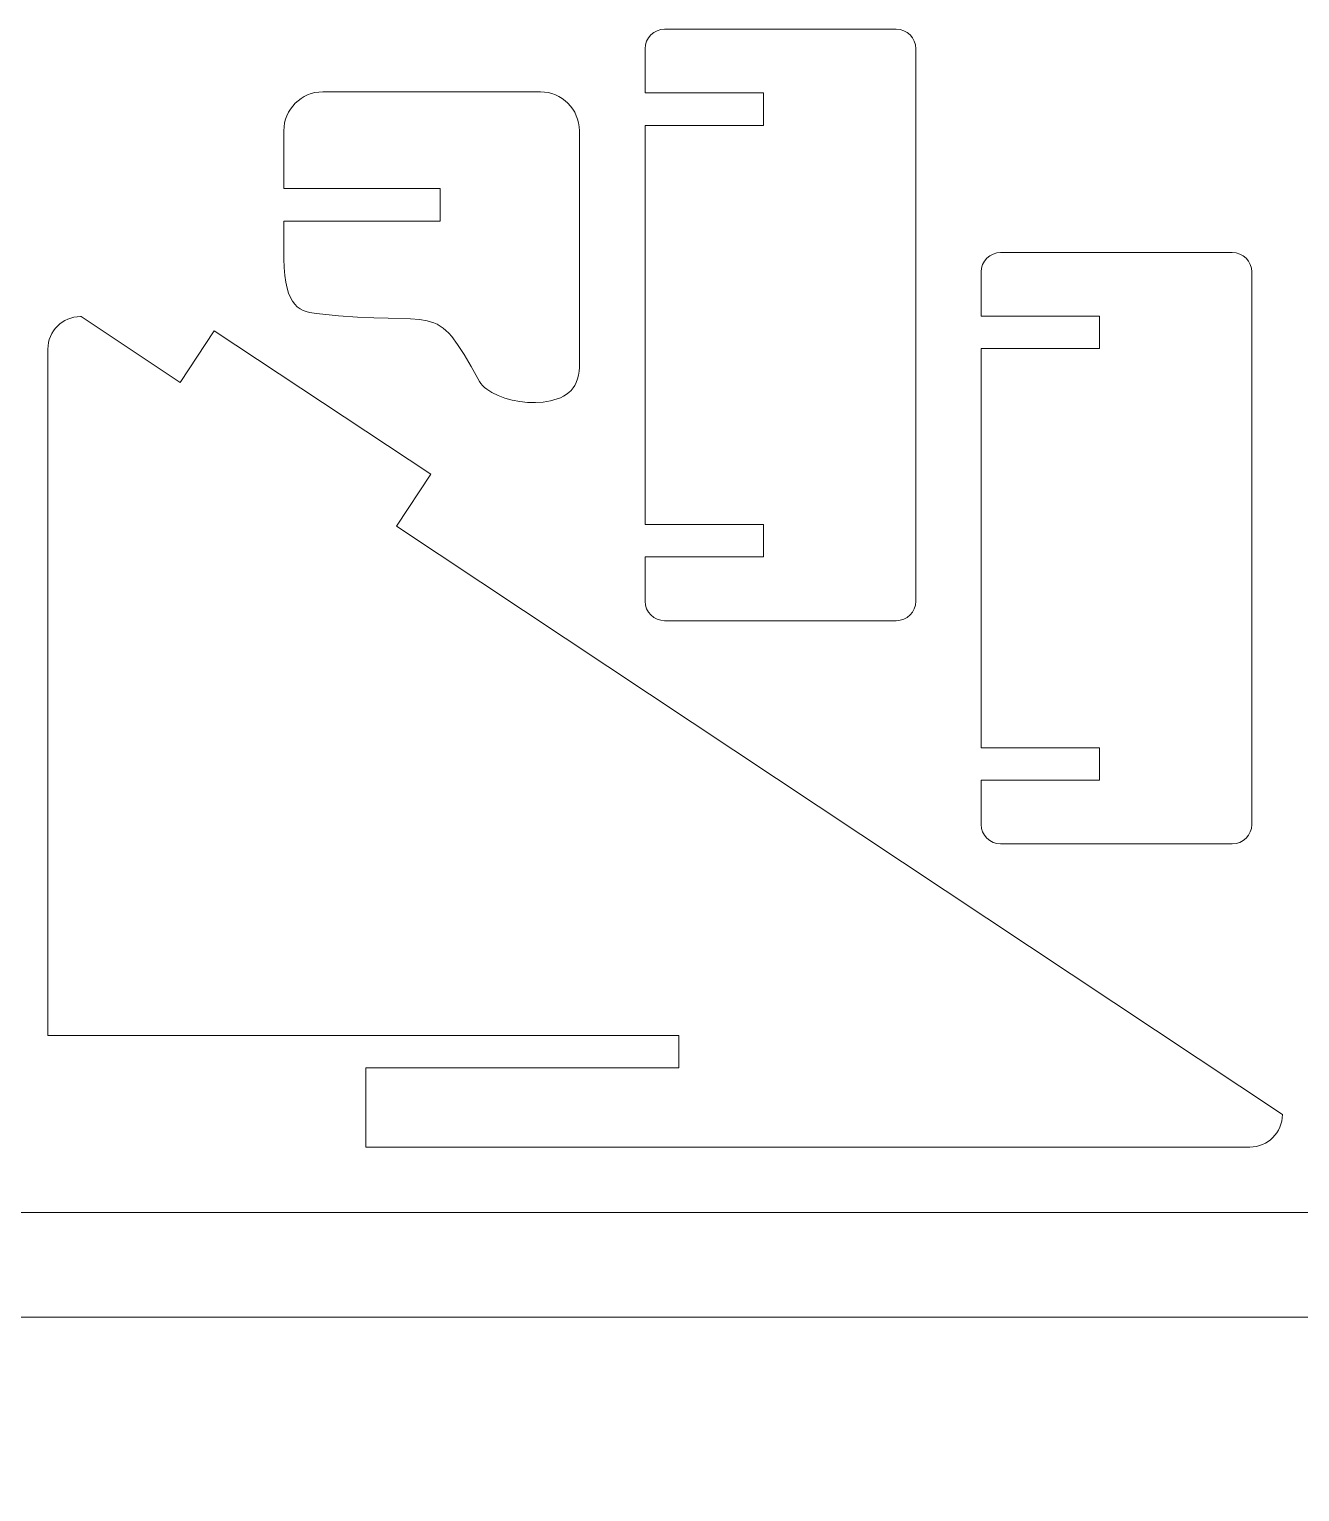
# Model space of a CAD drawing. Header units: millimetres. Extents: x -580 to 580, y -723 to 723.
# Drawn here: x 197.7 to 305.9, y 598.9 to 723.4 of the extents above; entities that cross this region are included whole.
import ezdxf

# ---------------------------------------------------------------- set-up
doc = ezdxf.new("R2010")
doc.units = ezdxf.units.MM
doc.header["$MEASUREMENT"] = 0
doc.layers.add('Camada 1', color=7, linetype='Continuous')

msp = doc.modelspace()

# ---------------------------------------------------------------- linework, layer by layer
at = {"layer": 'Camada 1', "color": 250, "lineweight": 9}
for points, knots in [([(273.1741, 721.7474), (273.1741, 721.7474), (273.1741, 674.7027), (273.1741, 674.7027), (273.1741, 674.7027), (273.1741, 674.7027), (273.1402, 674.3695), (273.1402, 674.3695), (273.1402, 674.3695), (273.1402, 674.3695), (273.0431, 674.0585), (273.0431, 674.0585), (273.0431, 674.0585), (273.0431, 674.0585), (272.8897, 673.7767), (272.8897, 673.7767), (272.8897, 673.7767), (272.8897, 673.7767), (272.6866, 673.5309), (272.6866, 673.5309), (272.6866, 673.5309), (272.6866, 673.5309), (272.4409, 673.3279), (272.4409, 673.3279), (272.4409, 673.3279), (272.4409, 673.3279), (272.1591, 673.1744), (272.1591, 673.1744), (272.1591, 673.1744), (272.1591, 673.1744), (271.8482, 673.0774), (271.8482, 673.0774), (271.8482, 673.0774), (271.8482, 673.0774), (271.5149, 673.0435), (271.5149, 673.0435), (271.5149, 673.0435), (271.5149, 673.0435), (251.7857, 673.0435), (251.7857, 673.0435), (251.7857, 673.0435), (251.7857, 673.0435), (251.4524, 673.0774), (251.4524, 673.0774), (251.4524, 673.0774), (251.4524, 673.0774), (251.1415, 673.1744), (251.1415, 673.1744), (251.1415, 673.1744), (251.1415, 673.1744), (250.8597, 673.3279), (250.8597, 673.3279), (250.8597, 673.3279), (250.8597, 673.3279), (250.6139, 673.5309), (250.6139, 673.5309), (250.6139, 673.5309), (250.6139, 673.5309), (250.4109, 673.7767), (250.4109, 673.7767), (250.4109, 673.7767), (250.4109, 673.7767), (250.2574, 674.0585), (250.2574, 674.0585), (250.2574, 674.0585), (250.2574, 674.0585), (250.1604, 674.3695), (250.1604, 674.3695), (250.1604, 674.3695), (250.1604, 674.3695), (250.1265, 674.7027), (250.1265, 674.7027), (250.1265, 674.7027), (250.1265, 674.7027), (250.1265, 678.468), (250.1265, 678.468), (250.1265, 678.468), (250.1265, 678.468), (260.2057, 678.468), (260.2057, 678.468), (260.2057, 678.468), (260.2057, 678.468), (260.2057, 681.2334), (260.2057, 681.2334), (260.2057, 681.2334), (260.2057, 681.2334), (250.1265, 681.2334), (250.1265, 681.2334), (250.1265, 681.2334), (250.1265, 681.2334), (250.1265, 715.2173), (250.1265, 715.2173), (250.1265, 715.2173), (250.1265, 715.2173), (260.2057, 715.2173), (260.2057, 715.2173), (260.2057, 715.2173), (260.2057, 715.2173), (260.2057, 717.9827), (260.2057, 717.9827), (260.2057, 717.9827), (260.2057, 717.9827), (250.1265, 717.9827), (250.1265, 717.9827), (250.1265, 717.9827), (250.1265, 717.9827), (250.1265, 721.7474), (250.1265, 721.7474), (250.1265, 721.7474), (250.1265, 721.7474), (250.1604, 722.0807), (250.1604, 722.0807), (250.1604, 722.0807), (250.1604, 722.0807), (250.2574, 722.3917), (250.2574, 722.3917), (250.2574, 722.3917), (250.2574, 722.3917), (250.4109, 722.6735), (250.4109, 722.6735), (250.4109, 722.6735), (250.4109, 722.6735), (250.6139, 722.9193), (250.6139, 722.9193), (250.6139, 722.9193), (250.6139, 722.9193), (250.8597, 723.1223), (250.8597, 723.1223), (250.8597, 723.1223), (250.8597, 723.1223), (251.1415, 723.2757), (251.1415, 723.2757), (251.1415, 723.2757), (251.1415, 723.2757), (251.4524, 723.3728), (251.4524, 723.3728), (251.4524, 723.3728), (251.4524, 723.3728), (251.7857, 723.4066), (251.7857, 723.4066), (251.7857, 723.4066), (251.7857, 723.4066), (271.5149, 723.4066), (271.5149, 723.4066), (271.5149, 723.4066), (271.5149, 723.4066), (271.8482, 723.3728), (271.8482, 723.3728), (271.8482, 723.3728), (271.8482, 723.3728), (272.1591, 723.2757), (272.1591, 723.2757), (272.1591, 723.2757), (272.1591, 723.2757), (272.4409, 723.1223), (272.4409, 723.1223), (272.4409, 723.1223), (272.4409, 723.1223), (272.6866, 722.9193), (272.6866, 722.9193), (272.6866, 722.9193), (272.6866, 722.9193), (272.8897, 722.6735), (272.8897, 722.6735), (272.8897, 722.6735), (272.8897, 722.6735), (273.0431, 722.3917), (273.0431, 722.3917), (273.0431, 722.3917), (273.0431, 722.3917), (273.1402, 722.0807), (273.1402, 722.0807), (273.1402, 722.0807), (273.1402, 722.0807), (273.1741, 721.7474), (273.1741, 721.7474), (273.1741, 721.7474), (273.1741, 721.7474), (273.1741, 721.7474), (273.1741, 721.7474)], [0, 0, 0, 0, 0.02173913, 0.02173913, 0.02173913, 0.02173913, 0.04347826, 0.04347826, 0.04347826, 0.04347826, 0.06521739, 0.06521739, 0.06521739, 0.06521739, 0.08695652, 0.08695652, 0.08695652, 0.08695652, 0.10869565, 0.10869565, 0.10869565, 0.10869565, 0.13043478, 0.13043478, 0.13043478, 0.13043478, 0.15217391, 0.15217391, 0.15217391, 0.15217391, 0.17391304, 0.17391304, 0.17391304, 0.17391304, 0.19565217, 0.19565217, 0.19565217, 0.19565217, 0.2173913, 0.2173913, 0.2173913, 0.2173913, 0.23913043, 0.23913043, 0.23913043, 0.23913043, 0.26086957, 0.26086957, 0.26086957, 0.26086957, 0.2826087, 0.2826087, 0.2826087, 0.2826087, 0.30434783, 0.30434783, 0.30434783, 0.30434783, 0.32608696, 0.32608696, 0.32608696, 0.32608696, 0.34782609, 0.34782609, 0.34782609, 0.34782609, 0.36956522, 0.36956522, 0.36956522, 0.36956522, 0.39130435, 0.39130435, 0.39130435, 0.39130435, 0.41304348, 0.41304348, 0.41304348, 0.41304348, 0.43478261, 0.43478261, 0.43478261, 0.43478261, 0.45652174, 0.45652174, 0.45652174, 0.45652174, 0.47826087, 0.47826087, 0.47826087, 0.47826087, 0.5, 0.5, 0.5, 0.5, 0.52173913, 0.52173913, 0.52173913, 0.52173913, 0.54347826, 0.54347826, 0.54347826, 0.54347826, 0.56521739, 0.56521739, 0.56521739, 0.56521739, 0.58695652, 0.58695652, 0.58695652, 0.58695652, 0.60869565, 0.60869565, 0.60869565, 0.60869565, 0.63043478, 0.63043478, 0.63043478, 0.63043478, 0.65217391, 0.65217391, 0.65217391, 0.65217391, 0.67391304, 0.67391304, 0.67391304, 0.67391304, 0.69565217, 0.69565217, 0.69565217, 0.69565217, 0.7173913, 0.7173913, 0.7173913, 0.7173913, 0.73913043, 0.73913043, 0.73913043, 0.73913043, 0.76086957, 0.76086957, 0.76086957, 0.76086957, 0.7826087, 0.7826087, 0.7826087, 0.7826087, 0.80434783, 0.80434783, 0.80434783, 0.80434783, 0.82608696, 0.82608696, 0.82608696, 0.82608696, 0.84782609, 0.84782609, 0.84782609, 0.84782609, 0.86956522, 0.86956522, 0.86956522, 0.86956522, 0.89130435, 0.89130435, 0.89130435, 0.89130435, 0.91304348, 0.91304348, 0.91304348, 0.91304348, 0.93478261, 0.93478261, 0.93478261, 0.93478261, 0.95652174, 0.95652174, 0.95652174, 0.95652174, 1, 1, 1, 1]), ([(244.5316, 714.7585), (244.5316, 714.7585), (244.5316, 694.6162), (244.5316, 694.6162), (244.5316, 694.6162), (244.5316, 694.6162), (244.5142, 694.2782), (244.5142, 694.2782), (244.5142, 694.2782), (244.5142, 694.2782), (244.4632, 693.9497), (244.4632, 693.9497), (244.4632, 693.9497), (244.4632, 693.9497), (244.3809, 693.6323), (244.3809, 693.6323), (244.3809, 693.6323), (244.3809, 693.6323), (244.2694, 693.3275), (244.2694, 693.3275), (244.2694, 693.3275), (244.2694, 693.3275), (244.1482, 693.0832), (244.1482, 693.0832), (244.1482, 693.0832), (244.1482, 693.0832), (244.0001, 692.8595), (244.0001, 692.8595), (244.0001, 692.8595), (244.0001, 692.8595), (243.827, 692.6558), (243.827, 692.6558), (243.827, 692.6558), (243.827, 692.6558), (243.6306, 692.4718), (243.6306, 692.4718), (243.6306, 692.4718), (243.6306, 692.4718), (243.4129, 692.3072), (243.4129, 692.3072), (243.4129, 692.3072), (243.4129, 692.3072), (243.1755, 692.1612), (243.1755, 692.1612), (243.1755, 692.1612), (243.1755, 692.1612), (242.9203, 692.0335), (242.9203, 692.0335), (242.9203, 692.0335), (242.9203, 692.0335), (242.649, 691.9237), (242.649, 691.9237), (242.649, 691.9237), (242.649, 691.9237), (242.0658, 691.7555), (242.0658, 691.7555), (242.0658, 691.7555), (242.0658, 691.7555), (241.4403, 691.6531), (241.4403, 691.6531), (241.4403, 691.6531), (241.4403, 691.6531), (240.7867, 691.6126), (240.7867, 691.6126), (240.7867, 691.6126), (240.7867, 691.6126), (240.1197, 691.6303), (240.1197, 691.6303), (240.1197, 691.6303), (240.1197, 691.6303), (239.4538, 691.7025), (239.4538, 691.7025), (239.4538, 691.7025), (239.4538, 691.7025), (238.8031, 691.8255), (238.8031, 691.8255), (238.8031, 691.8255), (238.8031, 691.8255), (238.1823, 691.9955), (238.1823, 691.9955), (238.1823, 691.9955), (238.1823, 691.9955), (237.6058, 692.2087), (237.6058, 692.2087), (237.6058, 692.2087), (237.6058, 692.2087), (237.088, 692.4615), (237.088, 692.4615), (237.088, 692.4615), (237.088, 692.4615), (236.6434, 692.7501), (236.6434, 692.7501), (236.6434, 692.7501), (236.6434, 692.7501), (236.4531, 692.9067), (236.4531, 692.9067), (236.4531, 692.9067), (236.4531, 692.9067), (236.2864, 693.0708), (236.2864, 693.0708), (236.2864, 693.0708), (236.2864, 693.0708), (236.1453, 693.242), (236.1453, 693.242), (236.1453, 693.242), (236.1453, 693.242), (236.0314, 693.4199), (236.0314, 693.4199), (236.0314, 693.4199), (236.0314, 693.4199), (235.3278, 694.679), (235.3278, 694.679), (235.3278, 694.679), (235.3278, 694.679), (234.7135, 695.7211), (234.7135, 695.7211), (234.7135, 695.7211), (234.7135, 695.7211), (234.1644, 696.5672), (234.1644, 696.5672), (234.1644, 696.5672), (234.1644, 696.5672), (233.6569, 697.238), (233.6569, 697.238), (233.6569, 697.238), (233.6569, 697.238), (233.4114, 697.5142), (233.4114, 697.5142), (233.4114, 697.5142), (233.4114, 697.5142), (233.1672, 697.7543), (233.1672, 697.7543), (233.1672, 697.7543), (233.1672, 697.7543), (232.9215, 697.961), (232.9215, 697.961), (232.9215, 697.961), (232.9215, 697.961), (232.6715, 698.1369), (232.6715, 698.1369), (232.6715, 698.1369), (232.6715, 698.1369), (232.4138, 698.2845), (232.4138, 698.2845), (232.4138, 698.2845), (232.4138, 698.2845), (232.1459, 698.4066), (232.1459, 698.4066), (232.1459, 698.4066), (232.1459, 698.4066), (231.8644, 698.5057), (231.8644, 698.5057), (231.8644, 698.5057), (231.8644, 698.5057), (231.5666, 698.5843), (231.5666, 698.5843), (231.5666, 698.5843), (231.5666, 698.5843), (230.9099, 698.6907), (230.9099, 698.6907), (230.9099, 698.6907), (230.9099, 698.6907), (230.152, 698.7466), (230.152, 698.7466), (230.152, 698.7466), (230.152, 698.7466), (228.2373, 698.7904), (228.2373, 698.7904), (228.2373, 698.7904), (228.2373, 698.7904), (227.033, 698.8198), (227.033, 698.8198), (227.033, 698.8198), (227.033, 698.8198), (225.6322, 698.882), (225.6322, 698.882), (225.6322, 698.882), (225.6322, 698.882), (224.0111, 698.9977), (224.0111, 698.9977), (224.0111, 698.9977), (224.0111, 698.9977), (222.1461, 699.1879), (222.1461, 699.1879), (222.1461, 699.1879), (222.1461, 699.1879), (221.5451, 699.2869), (221.5451, 699.2869), (221.5451, 699.2869), (221.5451, 699.2869), (221.2641, 699.3638), (221.2641, 699.3638), (221.2641, 699.3638), (221.2641, 699.3638), (220.9979, 699.4664), (220.9979, 699.4664), (220.9979, 699.4664), (220.9979, 699.4664), (220.7473, 699.6002), (220.7473, 699.6002), (220.7473, 699.6002), (220.7473, 699.6002), (220.5138, 699.7704), (220.5138, 699.7704), (220.5138, 699.7704), (220.5138, 699.7704), (220.2983, 699.9828), (220.2983, 699.9828), (220.2983, 699.9828), (220.2983, 699.9828), (220.102, 700.2426), (220.102, 700.2426), (220.102, 700.2426), (220.102, 700.2426), (219.9261, 700.5553), (219.9261, 700.5553), (219.9261, 700.5553), (219.9261, 700.5553), (219.7717, 700.9266), (219.7717, 700.9266), (219.7717, 700.9266), (219.7717, 700.9266), (219.6401, 701.3617), (219.6401, 701.3617), (219.6401, 701.3617), (219.6401, 701.3617), (219.5323, 701.8662), (219.5323, 701.8662), (219.5323, 701.8662), (219.5323, 701.8662), (219.4495, 702.4455), (219.4495, 702.4455), (219.4495, 702.4455), (219.4495, 702.4455), (219.3928, 703.1051), (219.3928, 703.1051), (219.3928, 703.1051), (219.3928, 703.1051), (219.3634, 703.8504), (219.3634, 703.8504), (219.3634, 703.8504), (219.3634, 703.8504), (219.3625, 704.687), (219.3625, 704.687), (219.3625, 704.687), (219.3625, 704.687), (219.3724, 707.0774), (219.3724, 707.0774), (219.3724, 707.0774), (219.3724, 707.0774), (232.6765, 707.0774), (232.6765, 707.0774), (232.6765, 707.0774), (232.6765, 707.0774), (232.6765, 709.8428), (232.6765, 709.8428), (232.6765, 709.8428), (232.6765, 709.8428), (219.3625, 709.8428), (219.3625, 709.8428), (219.3625, 709.8428), (219.3625, 709.8428), (219.3625, 714.7585), (219.3625, 714.7585), (219.3625, 714.7585), (219.3625, 714.7585), (219.3797, 715.0967), (219.3797, 715.0967), (219.3797, 715.0967), (219.3797, 715.0967), (219.4302, 715.4255), (219.4302, 715.4255), (219.4302, 715.4255), (219.4302, 715.4255), (219.5122, 715.7429), (219.5122, 715.7429), (219.5122, 715.7429), (219.5122, 715.7429), (219.6241, 716.0471), (219.6241, 716.0471), (219.6241, 716.0471), (219.6241, 716.0471), (219.7642, 716.3373), (219.7642, 716.3373), (219.7642, 716.3373), (219.7642, 716.3373), (219.9309, 716.611), (219.9309, 716.611), (219.9309, 716.611), (219.9309, 716.611), (220.1226, 716.8667), (220.1226, 716.8667), (220.1226, 716.8667), (220.1226, 716.8667), (220.337, 717.1024), (220.337, 717.1024), (220.337, 717.1024), (220.337, 717.1024), (220.5728, 717.3168), (220.5728, 717.3168), (220.5728, 717.3168), (220.5728, 717.3168), (220.8286, 717.5081), (220.8286, 717.5081), (220.8286, 717.5081), (220.8286, 717.5081), (221.1023, 717.6747), (221.1023, 717.6747), (221.1023, 717.6747), (221.1023, 717.6747), (221.3922, 717.8147), (221.3922, 717.8147), (221.3922, 717.8147), (221.3922, 717.8147), (221.6967, 717.9266), (221.6967, 717.9266), (221.6967, 717.9266), (221.6967, 717.9266), (222.0142, 718.0089), (222.0142, 718.0089), (222.0142, 718.0089), (222.0142, 718.0089), (222.3428, 718.0596), (222.3428, 718.0596), (222.3428, 718.0596), (222.3428, 718.0596), (222.6809, 718.0769), (222.6809, 718.0769), (222.6809, 718.0769), (222.6809, 718.0769), (241.2132, 718.0769), (241.2132, 718.0769), (241.2132, 718.0769), (241.2132, 718.0769), (241.5513, 718.0596), (241.5513, 718.0596), (241.5513, 718.0596), (241.5513, 718.0596), (241.8799, 718.0091), (241.8799, 718.0091), (241.8799, 718.0091), (241.8799, 718.0091), (242.1974, 717.9271), (242.1974, 717.9271), (242.1974, 717.9271), (242.1974, 717.9271), (242.5018, 717.8153), (242.5018, 717.8153), (242.5018, 717.8153), (242.5018, 717.8153), (242.7916, 717.6753), (242.7916, 717.6753), (242.7916, 717.6753), (242.7916, 717.6753), (243.065, 717.5086), (243.065, 717.5086), (243.065, 717.5086), (243.065, 717.5086), (243.3205, 717.3171), (243.3205, 717.3171), (243.3205, 717.3171), (243.3205, 717.3171), (243.5565, 717.1024), (243.5565, 717.1024), (243.5565, 717.1024), (243.5565, 717.1024), (243.7712, 716.8663), (243.7712, 716.8663), (243.7712, 716.8663), (243.7712, 716.8663), (243.9628, 716.6104), (243.9628, 716.6104), (243.9628, 716.6104), (243.9628, 716.6104), (244.1294, 716.3367), (244.1294, 716.3367), (244.1294, 716.3367), (244.1294, 716.3367), (244.2694, 716.0471), (244.2694, 716.0471), (244.2694, 716.0471), (244.2694, 716.0471), (244.3813, 715.7427), (244.3813, 715.7427), (244.3813, 715.7427), (244.3813, 715.7427), (244.4636, 715.4252), (244.4636, 715.4252), (244.4636, 715.4252), (244.4636, 715.4252), (244.5143, 715.0966), (244.5143, 715.0966), (244.5143, 715.0966), (244.5143, 715.0966), (244.5316, 714.7585), (244.5316, 714.7585), (244.5316, 714.7585), (244.5316, 714.7585), (244.5316, 714.7585), (244.5316, 714.7585)], [0, 0, 0, 0, 0.00990099, 0.00990099, 0.00990099, 0.00990099, 0.01980198, 0.01980198, 0.01980198, 0.01980198, 0.02970297, 0.02970297, 0.02970297, 0.02970297, 0.03960396, 0.03960396, 0.03960396, 0.03960396, 0.04950495, 0.04950495, 0.04950495, 0.04950495, 0.05940594, 0.05940594, 0.05940594, 0.05940594, 0.06930693, 0.06930693, 0.06930693, 0.06930693, 0.07920792, 0.07920792, 0.07920792, 0.07920792, 0.08910891, 0.08910891, 0.08910891, 0.08910891, 0.0990099, 0.0990099, 0.0990099, 0.0990099, 0.10891089, 0.10891089, 0.10891089, 0.10891089, 0.11881188, 0.11881188, 0.11881188, 0.11881188, 0.12871287, 0.12871287, 0.12871287, 0.12871287, 0.13861386, 0.13861386, 0.13861386, 0.13861386, 0.14851485, 0.14851485, 0.14851485, 0.14851485, 0.15841584, 0.15841584, 0.15841584, 0.15841584, 0.16831683, 0.16831683, 0.16831683, 0.16831683, 0.17821782, 0.17821782, 0.17821782, 0.17821782, 0.18811881, 0.18811881, 0.18811881, 0.18811881, 0.1980198, 0.1980198, 0.1980198, 0.1980198, 0.20792079, 0.20792079, 0.20792079, 0.20792079, 0.21782178, 0.21782178, 0.21782178, 0.21782178, 0.22772277, 0.22772277, 0.22772277, 0.22772277, 0.23762376, 0.23762376, 0.23762376, 0.23762376, 0.24752475, 0.24752475, 0.24752475, 0.24752475, 0.25742574, 0.25742574, 0.25742574, 0.25742574, 0.26732673, 0.26732673, 0.26732673, 0.26732673, 0.27722772, 0.27722772, 0.27722772, 0.27722772, 0.28712871, 0.28712871, 0.28712871, 0.28712871, 0.2970297, 0.2970297, 0.2970297, 0.2970297, 0.30693069, 0.30693069, 0.30693069, 0.30693069, 0.31683168, 0.31683168, 0.31683168, 0.31683168, 0.32673267, 0.32673267, 0.32673267, 0.32673267, 0.33663366, 0.33663366, 0.33663366, 0.33663366, 0.34653465, 0.34653465, 0.34653465, 0.34653465, 0.35643564, 0.35643564, 0.35643564, 0.35643564, 0.36633663, 0.36633663, 0.36633663, 0.36633663, 0.37623762, 0.37623762, 0.37623762, 0.37623762, 0.38613861, 0.38613861, 0.38613861, 0.38613861, 0.3960396, 0.3960396, 0.3960396, 0.3960396, 0.40594059, 0.40594059, 0.40594059, 0.40594059, 0.41584158, 0.41584158, 0.41584158, 0.41584158, 0.42574257, 0.42574257, 0.42574257, 0.42574257, 0.43564356, 0.43564356, 0.43564356, 0.43564356, 0.44554455, 0.44554455, 0.44554455, 0.44554455, 0.45544554, 0.45544554, 0.45544554, 0.45544554, 0.46534653, 0.46534653, 0.46534653, 0.46534653, 0.47524752, 0.47524752, 0.47524752, 0.47524752, 0.48514851, 0.48514851, 0.48514851, 0.48514851, 0.4950495, 0.4950495, 0.4950495, 0.4950495, 0.5049505, 0.5049505, 0.5049505, 0.5049505, 0.51485149, 0.51485149, 0.51485149, 0.51485149, 0.52475248, 0.52475248, 0.52475248, 0.52475248, 0.53465347, 0.53465347, 0.53465347, 0.53465347, 0.54455446, 0.54455446, 0.54455446, 0.54455446, 0.55445545, 0.55445545, 0.55445545, 0.55445545, 0.56435644, 0.56435644, 0.56435644, 0.56435644, 0.57425743, 0.57425743, 0.57425743, 0.57425743, 0.58415842, 0.58415842, 0.58415842, 0.58415842, 0.59405941, 0.59405941, 0.59405941, 0.59405941, 0.6039604, 0.6039604, 0.6039604, 0.6039604, 0.61386139, 0.61386139, 0.61386139, 0.61386139, 0.62376238, 0.62376238, 0.62376238, 0.62376238, 0.63366337, 0.63366337, 0.63366337, 0.63366337, 0.64356436, 0.64356436, 0.64356436, 0.64356436, 0.65346535, 0.65346535, 0.65346535, 0.65346535, 0.66336634, 0.66336634, 0.66336634, 0.66336634, 0.67326733, 0.67326733, 0.67326733, 0.67326733, 0.68316832, 0.68316832, 0.68316832, 0.68316832, 0.69306931, 0.69306931, 0.69306931, 0.69306931, 0.7029703, 0.7029703, 0.7029703, 0.7029703, 0.71287129, 0.71287129, 0.71287129, 0.71287129, 0.72277228, 0.72277228, 0.72277228, 0.72277228, 0.73267327, 0.73267327, 0.73267327, 0.73267327, 0.74257426, 0.74257426, 0.74257426, 0.74257426, 0.75247525, 0.75247525, 0.75247525, 0.75247525, 0.76237624, 0.76237624, 0.76237624, 0.76237624, 0.77227723, 0.77227723, 0.77227723, 0.77227723, 0.78217822, 0.78217822, 0.78217822, 0.78217822, 0.79207921, 0.79207921, 0.79207921, 0.79207921, 0.8019802, 0.8019802, 0.8019802, 0.8019802, 0.81188119, 0.81188119, 0.81188119, 0.81188119, 0.82178218, 0.82178218, 0.82178218, 0.82178218, 0.83168317, 0.83168317, 0.83168317, 0.83168317, 0.84158416, 0.84158416, 0.84158416, 0.84158416, 0.85148515, 0.85148515, 0.85148515, 0.85148515, 0.86138614, 0.86138614, 0.86138614, 0.86138614, 0.87128713, 0.87128713, 0.87128713, 0.87128713, 0.88118812, 0.88118812, 0.88118812, 0.88118812, 0.89108911, 0.89108911, 0.89108911, 0.89108911, 0.9009901, 0.9009901, 0.9009901, 0.9009901, 0.91089109, 0.91089109, 0.91089109, 0.91089109, 0.92079208, 0.92079208, 0.92079208, 0.92079208, 0.93069307, 0.93069307, 0.93069307, 0.93069307, 0.94059406, 0.94059406, 0.94059406, 0.94059406, 0.95049505, 0.95049505, 0.95049505, 0.95049505, 0.96039604, 0.96039604, 0.96039604, 0.96039604, 0.97029703, 0.97029703, 0.97029703, 0.97029703, 0.98019802, 0.98019802, 0.98019802, 0.98019802, 1, 1, 1, 1]), ([(301.7855, 702.7384), (301.7855, 702.7384), (301.7855, 655.6937), (301.7855, 655.6937), (301.7855, 655.6937), (301.7855, 655.6937), (301.7517, 655.3604), (301.7517, 655.3604), (301.7517, 655.3604), (301.7517, 655.3604), (301.6547, 655.0494), (301.6547, 655.0494), (301.6547, 655.0494), (301.6547, 655.0494), (301.5012, 654.7676), (301.5012, 654.7676), (301.5012, 654.7676), (301.5012, 654.7676), (301.2983, 654.5218), (301.2983, 654.5218), (301.2983, 654.5218), (301.2983, 654.5218), (301.0524, 654.3187), (301.0524, 654.3187), (301.0524, 654.3187), (301.0524, 654.3187), (300.7706, 654.1654), (300.7706, 654.1654), (300.7706, 654.1654), (300.7706, 654.1654), (300.4597, 654.0683), (300.4597, 654.0683), (300.4597, 654.0683), (300.4597, 654.0683), (300.1264, 654.0345), (300.1264, 654.0345), (300.1264, 654.0345), (300.1264, 654.0345), (280.3973, 654.0345), (280.3973, 654.0345), (280.3973, 654.0345), (280.3973, 654.0345), (280.0641, 654.0683), (280.0641, 654.0683), (280.0641, 654.0683), (280.0641, 654.0683), (279.753, 654.1654), (279.753, 654.1654), (279.753, 654.1654), (279.753, 654.1654), (279.4713, 654.3187), (279.4713, 654.3187), (279.4713, 654.3187), (279.4713, 654.3187), (279.2255, 654.5218), (279.2255, 654.5218), (279.2255, 654.5218), (279.2255, 654.5218), (279.0224, 654.7676), (279.0224, 654.7676), (279.0224, 654.7676), (279.0224, 654.7676), (278.8691, 655.0494), (278.8691, 655.0494), (278.8691, 655.0494), (278.8691, 655.0494), (278.772, 655.3604), (278.772, 655.3604), (278.772, 655.3604), (278.772, 655.3604), (278.7381, 655.6937), (278.7381, 655.6937), (278.7381, 655.6937), (278.7381, 655.6937), (278.7381, 659.459), (278.7381, 659.459), (278.7381, 659.459), (278.7381, 659.459), (288.8172, 659.459), (288.8172, 659.459), (288.8172, 659.459), (288.8172, 659.459), (288.8172, 662.2243), (288.8172, 662.2243), (288.8172, 662.2243), (288.8172, 662.2243), (278.7381, 662.2243), (278.7381, 662.2243), (278.7381, 662.2243), (278.7381, 662.2243), (278.7381, 696.2083), (278.7381, 696.2083), (278.7381, 696.2083), (278.7381, 696.2083), (288.8172, 696.2083), (288.8172, 696.2083), (288.8172, 696.2083), (288.8172, 696.2083), (288.8172, 698.9736), (288.8172, 698.9736), (288.8172, 698.9736), (288.8172, 698.9736), (278.7381, 698.9736), (278.7381, 698.9736), (278.7381, 698.9736), (278.7381, 698.9736), (278.7381, 702.7384), (278.7381, 702.7384), (278.7381, 702.7384), (278.7381, 702.7384), (278.772, 703.0717), (278.772, 703.0717), (278.772, 703.0717), (278.772, 703.0717), (278.8691, 703.3826), (278.8691, 703.3826), (278.8691, 703.3826), (278.8691, 703.3826), (279.0224, 703.6644), (279.0224, 703.6644), (279.0224, 703.6644), (279.0224, 703.6644), (279.2255, 703.9102), (279.2255, 703.9102), (279.2255, 703.9102), (279.2255, 703.9102), (279.4713, 704.1132), (279.4713, 704.1132), (279.4713, 704.1132), (279.4713, 704.1132), (279.753, 704.2667), (279.753, 704.2667), (279.753, 704.2667), (279.753, 704.2667), (280.0641, 704.3638), (280.0641, 704.3638), (280.0641, 704.3638), (280.0641, 704.3638), (280.3973, 704.3976), (280.3973, 704.3976), (280.3973, 704.3976), (280.3973, 704.3976), (300.1264, 704.3976), (300.1264, 704.3976), (300.1264, 704.3976), (300.1264, 704.3976), (300.4597, 704.3638), (300.4597, 704.3638), (300.4597, 704.3638), (300.4597, 704.3638), (300.7706, 704.2667), (300.7706, 704.2667), (300.7706, 704.2667), (300.7706, 704.2667), (301.0524, 704.1132), (301.0524, 704.1132), (301.0524, 704.1132), (301.0524, 704.1132), (301.2983, 703.9102), (301.2983, 703.9102), (301.2983, 703.9102), (301.2983, 703.9102), (301.5012, 703.6644), (301.5012, 703.6644), (301.5012, 703.6644), (301.5012, 703.6644), (301.6547, 703.3826), (301.6547, 703.3826), (301.6547, 703.3826), (301.6547, 703.3826), (301.7517, 703.0717), (301.7517, 703.0717), (301.7517, 703.0717), (301.7517, 703.0717), (301.7855, 702.7384), (301.7855, 702.7384), (301.7855, 702.7384), (301.7855, 702.7384), (301.7855, 702.7384), (301.7855, 702.7384)], [0, 0, 0, 0, 0.02173913, 0.02173913, 0.02173913, 0.02173913, 0.04347826, 0.04347826, 0.04347826, 0.04347826, 0.06521739, 0.06521739, 0.06521739, 0.06521739, 0.08695652, 0.08695652, 0.08695652, 0.08695652, 0.10869565, 0.10869565, 0.10869565, 0.10869565, 0.13043478, 0.13043478, 0.13043478, 0.13043478, 0.15217391, 0.15217391, 0.15217391, 0.15217391, 0.17391304, 0.17391304, 0.17391304, 0.17391304, 0.19565217, 0.19565217, 0.19565217, 0.19565217, 0.2173913, 0.2173913, 0.2173913, 0.2173913, 0.23913043, 0.23913043, 0.23913043, 0.23913043, 0.26086957, 0.26086957, 0.26086957, 0.26086957, 0.2826087, 0.2826087, 0.2826087, 0.2826087, 0.30434783, 0.30434783, 0.30434783, 0.30434783, 0.32608696, 0.32608696, 0.32608696, 0.32608696, 0.34782609, 0.34782609, 0.34782609, 0.34782609, 0.36956522, 0.36956522, 0.36956522, 0.36956522, 0.39130435, 0.39130435, 0.39130435, 0.39130435, 0.41304348, 0.41304348, 0.41304348, 0.41304348, 0.43478261, 0.43478261, 0.43478261, 0.43478261, 0.45652174, 0.45652174, 0.45652174, 0.45652174, 0.47826087, 0.47826087, 0.47826087, 0.47826087, 0.5, 0.5, 0.5, 0.5, 0.52173913, 0.52173913, 0.52173913, 0.52173913, 0.54347826, 0.54347826, 0.54347826, 0.54347826, 0.56521739, 0.56521739, 0.56521739, 0.56521739, 0.58695652, 0.58695652, 0.58695652, 0.58695652, 0.60869565, 0.60869565, 0.60869565, 0.60869565, 0.63043478, 0.63043478, 0.63043478, 0.63043478, 0.65217391, 0.65217391, 0.65217391, 0.65217391, 0.67391304, 0.67391304, 0.67391304, 0.67391304, 0.69565217, 0.69565217, 0.69565217, 0.69565217, 0.7173913, 0.7173913, 0.7173913, 0.7173913, 0.73913043, 0.73913043, 0.73913043, 0.73913043, 0.76086957, 0.76086957, 0.76086957, 0.76086957, 0.7826087, 0.7826087, 0.7826087, 0.7826087, 0.80434783, 0.80434783, 0.80434783, 0.80434783, 0.82608696, 0.82608696, 0.82608696, 0.82608696, 0.84782609, 0.84782609, 0.84782609, 0.84782609, 0.86956522, 0.86956522, 0.86956522, 0.86956522, 0.89130435, 0.89130435, 0.89130435, 0.89130435, 0.91304348, 0.91304348, 0.91304348, 0.91304348, 0.93478261, 0.93478261, 0.93478261, 0.93478261, 0.95652174, 0.95652174, 0.95652174, 0.95652174, 1, 1, 1, 1]), ([(199.2724, 637.726), (199.2724, 637.726), (199.2724, 696.1767), (199.2724, 696.1767), (199.2724, 696.1767), (199.2724, 696.1767), (199.2866, 696.4585), (199.2866, 696.4585), (199.2866, 696.4585), (199.2866, 696.4585), (199.3288, 696.7322), (199.3288, 696.7322), (199.3288, 696.7322), (199.3288, 696.7322), (199.3972, 696.9967), (199.3972, 696.9967), (199.3972, 696.9967), (199.3972, 696.9967), (199.4905, 697.2505), (199.4905, 697.2505), (199.4905, 697.2505), (199.4905, 697.2505), (199.6073, 697.4921), (199.6073, 697.4921), (199.6073, 697.4921), (199.6073, 697.4921), (199.7463, 697.7201), (199.7463, 697.7201), (199.7463, 697.7201), (199.7463, 697.7201), (199.9058, 697.9331), (199.9058, 697.9331), (199.9058, 697.9331), (199.9058, 697.9331), (200.0846, 698.1298), (200.0846, 698.1298), (200.0846, 698.1298), (200.0846, 698.1298), (200.2813, 698.3086), (200.2813, 698.3086), (200.2813, 698.3086), (200.2813, 698.3086), (200.4944, 698.4681), (200.4944, 698.4681), (200.4944, 698.4681), (200.4944, 698.4681), (200.7223, 698.607), (200.7223, 698.607), (200.7223, 698.607), (200.7223, 698.607), (200.9639, 698.7238), (200.9639, 698.7238), (200.9639, 698.7238), (200.9639, 698.7238), (201.2177, 698.8172), (201.2177, 698.8172), (201.2177, 698.8172), (201.2177, 698.8172), (201.4822, 698.8856), (201.4822, 698.8856), (201.4822, 698.8856), (201.4822, 698.8856), (201.756, 698.9277), (201.756, 698.9277), (201.756, 698.9277), (201.756, 698.9277), (202.0377, 698.942), (202.0377, 698.942), (202.0377, 698.942), (202.0377, 698.942), (202.0986, 698.942), (202.0986, 698.942), (202.0986, 698.942), (202.0986, 698.942), (210.5373, 693.3356), (210.5373, 693.3356), (210.5373, 693.3356), (210.5373, 693.3356), (213.4415, 697.7242), (213.4415, 697.7242), (213.4415, 697.7242), (213.4415, 697.7242), (231.8908, 685.5157), (231.8908, 685.5157), (231.8908, 685.5157), (231.8908, 685.5157), (228.9639, 681.0928), (228.9639, 681.0928), (228.9639, 681.0928), (228.9639, 681.0928), (304.3889, 630.9806), (304.3889, 630.9806), (304.3889, 630.9806), (304.3889, 630.9806), (304.3745, 630.699), (304.3745, 630.699), (304.3745, 630.699), (304.3745, 630.699), (304.3323, 630.4253), (304.3323, 630.4253), (304.3323, 630.4253), (304.3323, 630.4253), (304.264, 630.1607), (304.264, 630.1607), (304.264, 630.1607), (304.264, 630.1607), (304.1707, 629.907), (304.1707, 629.907), (304.1707, 629.907), (304.1707, 629.907), (304.0538, 629.6654), (304.0538, 629.6654), (304.0538, 629.6654), (304.0538, 629.6654), (303.9148, 629.4374), (303.9148, 629.4374), (303.9148, 629.4374), (303.9148, 629.4374), (303.7554, 629.2244), (303.7554, 629.2244), (303.7554, 629.2244), (303.7554, 629.2244), (303.5765, 629.0278), (303.5765, 629.0278), (303.5765, 629.0278), (303.5765, 629.0278), (303.3799, 628.8489), (303.3799, 628.8489), (303.3799, 628.8489), (303.3799, 628.8489), (303.1669, 628.6894), (303.1669, 628.6894), (303.1669, 628.6894), (303.1669, 628.6894), (302.9389, 628.5505), (302.9389, 628.5505), (302.9389, 628.5505), (302.9389, 628.5505), (302.6973, 628.4337), (302.6973, 628.4337), (302.6973, 628.4337), (302.6973, 628.4337), (302.4435, 628.3403), (302.4435, 628.3403), (302.4435, 628.3403), (302.4435, 628.3403), (302.179, 628.2719), (302.179, 628.2719), (302.179, 628.2719), (302.179, 628.2719), (301.9053, 628.2298), (301.9053, 628.2298), (301.9053, 628.2298), (301.9053, 628.2298), (301.6236, 628.2153), (301.6236, 628.2153), (301.6236, 628.2153), (301.6236, 628.2153), (226.3429, 628.2153), (226.3429, 628.2153), (226.3429, 628.2153), (226.3429, 628.2153), (226.3429, 634.9573), (226.3429, 634.9573), (226.3429, 634.9573), (226.3429, 634.9573), (252.9993, 634.9573), (252.9993, 634.9573), (252.9993, 634.9573), (252.9993, 634.9573), (252.9993, 637.7254), (252.9993, 637.7254), (252.9993, 637.7254), (252.9993, 637.7254), (226.3429, 637.726), (226.3429, 637.726), (226.3429, 637.726), (226.3429, 637.726), (199.2724, 637.726), (199.2724, 637.726), (199.2724, 637.726), (199.2724, 637.726), (199.2724, 637.726), (199.2724, 637.726)], [0, 0, 0, 0, 0.0212766, 0.0212766, 0.0212766, 0.0212766, 0.04255319, 0.04255319, 0.04255319, 0.04255319, 0.06382979, 0.06382979, 0.06382979, 0.06382979, 0.08510638, 0.08510638, 0.08510638, 0.08510638, 0.10638298, 0.10638298, 0.10638298, 0.10638298, 0.12765957, 0.12765957, 0.12765957, 0.12765957, 0.14893617, 0.14893617, 0.14893617, 0.14893617, 0.17021277, 0.17021277, 0.17021277, 0.17021277, 0.19148936, 0.19148936, 0.19148936, 0.19148936, 0.21276596, 0.21276596, 0.21276596, 0.21276596, 0.23404255, 0.23404255, 0.23404255, 0.23404255, 0.25531915, 0.25531915, 0.25531915, 0.25531915, 0.27659574, 0.27659574, 0.27659574, 0.27659574, 0.29787234, 0.29787234, 0.29787234, 0.29787234, 0.31914894, 0.31914894, 0.31914894, 0.31914894, 0.34042553, 0.34042553, 0.34042553, 0.34042553, 0.36170213, 0.36170213, 0.36170213, 0.36170213, 0.38297872, 0.38297872, 0.38297872, 0.38297872, 0.40425532, 0.40425532, 0.40425532, 0.40425532, 0.42553191, 0.42553191, 0.42553191, 0.42553191, 0.44680851, 0.44680851, 0.44680851, 0.44680851, 0.46808511, 0.46808511, 0.46808511, 0.46808511, 0.4893617, 0.4893617, 0.4893617, 0.4893617, 0.5106383, 0.5106383, 0.5106383, 0.5106383, 0.53191489, 0.53191489, 0.53191489, 0.53191489, 0.55319149, 0.55319149, 0.55319149, 0.55319149, 0.57446809, 0.57446809, 0.57446809, 0.57446809, 0.59574468, 0.59574468, 0.59574468, 0.59574468, 0.61702128, 0.61702128, 0.61702128, 0.61702128, 0.63829787, 0.63829787, 0.63829787, 0.63829787, 0.65957447, 0.65957447, 0.65957447, 0.65957447, 0.68085106, 0.68085106, 0.68085106, 0.68085106, 0.70212766, 0.70212766, 0.70212766, 0.70212766, 0.72340426, 0.72340426, 0.72340426, 0.72340426, 0.74468085, 0.74468085, 0.74468085, 0.74468085, 0.76595745, 0.76595745, 0.76595745, 0.76595745, 0.78723404, 0.78723404, 0.78723404, 0.78723404, 0.80851064, 0.80851064, 0.80851064, 0.80851064, 0.82978723, 0.82978723, 0.82978723, 0.82978723, 0.85106383, 0.85106383, 0.85106383, 0.85106383, 0.87234043, 0.87234043, 0.87234043, 0.87234043, 0.89361702, 0.89361702, 0.89361702, 0.89361702, 0.91489362, 0.91489362, 0.91489362, 0.91489362, 0.93617021, 0.93617021, 0.93617021, 0.93617021, 0.95744681, 0.95744681, 0.95744681, 0.95744681, 1, 1, 1, 1]), ([(335.9434, 630.431), (335.9434, 630.431), (335.9434, 619.3696), (335.9434, 619.3696), (335.9434, 619.3696), (335.9434, 619.3696), (332.5293, 619.3696), (332.5293, 619.3696), (332.5293, 619.3696), (332.5293, 619.3696), (332.5293, 613.7465), (332.5293, 613.7465), (332.5293, 613.7465), (332.5293, 613.7465), (193.7291, 613.7465), (193.7291, 613.7465), (193.7291, 613.7465), (193.7291, 613.7465), (193.7291, 611.7007), (193.7291, 611.7007), (193.7291, 611.7007), (193.7291, 611.7007), (167.2492, 611.7007), (167.2492, 611.7007), (167.2492, 611.7007), (167.2492, 611.7007), (167.2492, 608.9353), (167.2492, 608.9353), (167.2492, 608.9353), (167.2492, 608.9353), (193.7291, 608.9353), (193.7291, 608.9353), (193.7291, 608.9353), (193.7291, 608.9353), (193.7291, 602.7404), (193.7291, 602.7404), (193.7291, 602.7404), (193.7291, 602.7404), (193.709, 602.3461), (193.709, 602.3461), (193.709, 602.3461), (193.709, 602.3461), (193.6501, 601.9627), (193.6501, 601.9627), (193.6501, 601.9627), (193.6501, 601.9627), (193.5544, 601.5924), (193.5544, 601.5924), (193.5544, 601.5924), (193.5544, 601.5924), (193.4236, 601.2373), (193.4236, 601.2373), (193.4236, 601.2373), (193.4236, 601.2373), (193.2601, 600.899), (193.2601, 600.899), (193.2601, 600.899), (193.2601, 600.899), (193.0656, 600.5797), (193.0656, 600.5797), (193.0656, 600.5797), (193.0656, 600.5797), (192.8423, 600.2815), (192.8423, 600.2815), (192.8423, 600.2815), (192.8423, 600.2815), (192.5919, 600.0061), (192.5919, 600.0061), (192.5919, 600.0061), (192.5919, 600.0061), (192.3166, 599.7559), (192.3166, 599.7559), (192.3166, 599.7559), (192.3166, 599.7559), (192.0184, 599.5325), (192.0184, 599.5325), (192.0184, 599.5325), (192.0184, 599.5325), (191.6992, 599.338), (191.6992, 599.338), (191.6992, 599.338), (191.6992, 599.338), (191.3609, 599.1744), (191.3609, 599.1744), (191.3609, 599.1744), (191.3609, 599.1744), (191.0056, 599.0438), (191.0056, 599.0438), (191.0056, 599.0438), (191.0056, 599.0438), (190.6353, 598.948), (190.6353, 598.948), (190.6353, 598.948), (190.6353, 598.948), (190.2521, 598.889), (190.2521, 598.889), (190.2521, 598.889), (190.2521, 598.889), (189.8576, 598.8689), (189.8576, 598.8689), (189.8576, 598.8689), (189.8576, 598.8689), (146.8713, 598.8689), (146.8713, 598.8689), (146.8713, 598.8689), (146.8713, 598.8689), (146.477, 598.889), (146.477, 598.889), (146.477, 598.889), (146.477, 598.889), (146.0936, 598.948), (146.0936, 598.948), (146.0936, 598.948), (146.0936, 598.948), (145.7234, 599.0438), (145.7234, 599.0438), (145.7234, 599.0438), (145.7234, 599.0438), (145.3682, 599.1744), (145.3682, 599.1744), (145.3682, 599.1744), (145.3682, 599.1744), (145.0299, 599.338), (145.0299, 599.338), (145.0299, 599.338), (145.0299, 599.338), (144.7107, 599.5325), (144.7107, 599.5325), (144.7107, 599.5325), (144.7107, 599.5325), (144.4124, 599.7559), (144.4124, 599.7559), (144.4124, 599.7559), (144.4124, 599.7559), (144.1371, 600.0061), (144.1371, 600.0061), (144.1371, 600.0061), (144.1371, 600.0061), (143.8868, 600.2815), (143.8868, 600.2815), (143.8868, 600.2815), (143.8868, 600.2815), (143.6634, 600.5797), (143.6634, 600.5797), (143.6634, 600.5797), (143.6634, 600.5797), (143.4689, 600.899), (143.4689, 600.899), (143.4689, 600.899), (143.4689, 600.899), (143.3053, 601.2373), (143.3053, 601.2373), (143.3053, 601.2373), (143.3053, 601.2373), (143.1747, 601.5924), (143.1747, 601.5924), (143.1747, 601.5924), (143.1747, 601.5924), (143.0789, 601.9627), (143.0789, 601.9627), (143.0789, 601.9627), (143.0789, 601.9627), (143.0199, 602.3461), (143.0199, 602.3461), (143.0199, 602.3461), (143.0199, 602.3461), (142.9998, 602.7404), (142.9998, 602.7404), (142.9998, 602.7404), (142.9998, 602.7404), (142.9998, 652.0367), (142.9998, 652.0367), (142.9998, 652.0367), (142.9998, 652.0367), (136.415, 652.0367), (136.415, 652.0367), (136.415, 652.0367), (136.415, 652.0367), (136.415, 662.7679), (136.415, 662.7679), (136.415, 662.7679), (136.415, 662.7679), (193.7291, 662.7679), (193.7291, 662.7679), (193.7291, 662.7679), (193.7291, 662.7679), (193.7291, 622.6476), (193.7291, 622.6476), (193.7291, 622.6476), (193.7291, 622.6476), (311.9822, 622.6476), (311.9822, 622.6476), (311.9822, 622.6476), (311.9822, 622.6476), (312.1716, 623.3584), (312.1716, 623.3584), (312.1716, 623.3584), (312.1716, 623.3584), (312.4179, 624.0257), (312.4179, 624.0257), (312.4179, 624.0257), (312.4179, 624.0257), (312.7222, 624.6486), (312.7222, 624.6486), (312.7222, 624.6486), (312.7222, 624.6486), (313.0856, 625.2264), (313.0856, 625.2264), (313.0856, 625.2264), (313.0856, 625.2264), (313.509, 625.758), (313.509, 625.758), (313.509, 625.758), (313.509, 625.758), (313.9942, 626.2428), (313.9942, 626.2428), (313.9942, 626.2428), (313.9942, 626.2428), (314.5417, 626.6796), (314.5417, 626.6796), (314.5417, 626.6796), (314.5417, 626.6796), (315.153, 627.0679), (315.153, 627.0679), (315.153, 627.0679), (315.153, 627.0679), (315.8289, 627.4065), (315.8289, 627.4065), (315.8289, 627.4065), (315.8289, 627.4065), (316.5708, 627.6949), (316.5708, 627.6949), (316.5708, 627.6949), (316.5708, 627.6949), (317.3797, 627.9318), (317.3797, 627.9318), (317.3797, 627.9318), (317.3797, 627.9318), (318.2568, 628.1168), (318.2568, 628.1168), (318.2568, 628.1168), (318.2568, 628.1168), (319.2032, 628.2487), (319.2032, 628.2487), (319.2032, 628.2487), (319.2032, 628.2487), (320.22, 628.3267), (320.22, 628.3267), (320.22, 628.3267), (320.22, 628.3267), (321.3084, 628.35), (321.3084, 628.35), (321.3084, 628.35), (321.3084, 628.35), (322.4695, 628.3177), (322.4695, 628.3177), (322.4695, 628.3177), (322.4695, 628.3177), (322.6651, 629.8689), (322.6651, 629.8689), (322.6651, 629.8689), (322.6651, 629.8689), (322.8943, 631.3509), (322.8943, 631.3509), (322.8943, 631.3509), (322.8943, 631.3509), (323.0323, 632.0542), (323.0323, 632.0542), (323.0323, 632.0542), (323.0323, 632.0542), (323.1917, 632.7259), (323.1917, 632.7259), (323.1917, 632.7259), (323.1917, 632.7259), (323.3769, 633.3615), (323.3769, 633.3615), (323.3769, 633.3615), (323.3769, 633.3615), (323.5923, 633.9562), (323.5923, 633.9562), (323.5923, 633.9562), (323.5923, 633.9562), (323.842, 634.5051), (323.842, 634.5051), (323.842, 634.5051), (323.842, 634.5051), (324.1305, 635.0037), (324.1305, 635.0037), (324.1305, 635.0037), (324.1305, 635.0037), (324.4621, 635.4471), (324.4621, 635.4471), (324.4621, 635.4471), (324.4621, 635.4471), (324.8412, 635.8307), (324.8412, 635.8307), (324.8412, 635.8307), (324.8412, 635.8307), (325.0501, 635.9986), (325.0501, 635.9986), (325.0501, 635.9986), (325.0501, 635.9986), (325.2723, 636.1497), (325.2723, 636.1497), (325.2723, 636.1497), (325.2723, 636.1497), (325.5086, 636.2835), (325.5086, 636.2835), (325.5086, 636.2835), (325.5086, 636.2835), (325.7595, 636.3993), (325.7595, 636.3993), (325.7595, 636.3993), (325.7595, 636.3993), (326.0254, 636.4968), (326.0254, 636.4968), (326.0254, 636.4968), (326.0254, 636.4968), (326.3071, 636.575), (326.3071, 636.575), (326.3071, 636.575), (326.3071, 636.575), (326.6049, 636.6336), (326.6049, 636.6336), (326.6049, 636.6336), (326.6049, 636.6336), (326.9195, 636.6718), (326.9195, 636.6718), (326.9195, 636.6718), (326.9195, 636.6718), (332.5293, 636.6718), (332.5293, 636.6718), (332.5293, 636.6718), (332.5293, 636.6718), (332.5293, 630.431), (332.5293, 630.431), (332.5293, 630.431), (332.5293, 630.431), (335.9434, 630.431), (335.9434, 630.431), (335.9434, 630.431), (335.9434, 630.431), (335.9434, 630.431), (335.9434, 630.431)], [0, 0, 0, 0, 0.01149425, 0.01149425, 0.01149425, 0.01149425, 0.02298851, 0.02298851, 0.02298851, 0.02298851, 0.03448276, 0.03448276, 0.03448276, 0.03448276, 0.04597701, 0.04597701, 0.04597701, 0.04597701, 0.05747126, 0.05747126, 0.05747126, 0.05747126, 0.06896552, 0.06896552, 0.06896552, 0.06896552, 0.08045977, 0.08045977, 0.08045977, 0.08045977, 0.09195402, 0.09195402, 0.09195402, 0.09195402, 0.10344828, 0.10344828, 0.10344828, 0.10344828, 0.11494253, 0.11494253, 0.11494253, 0.11494253, 0.12643678, 0.12643678, 0.12643678, 0.12643678, 0.13793103, 0.13793103, 0.13793103, 0.13793103, 0.14942529, 0.14942529, 0.14942529, 0.14942529, 0.16091954, 0.16091954, 0.16091954, 0.16091954, 0.17241379, 0.17241379, 0.17241379, 0.17241379, 0.18390805, 0.18390805, 0.18390805, 0.18390805, 0.1954023, 0.1954023, 0.1954023, 0.1954023, 0.20689655, 0.20689655, 0.20689655, 0.20689655, 0.2183908, 0.2183908, 0.2183908, 0.2183908, 0.22988506, 0.22988506, 0.22988506, 0.22988506, 0.24137931, 0.24137931, 0.24137931, 0.24137931, 0.25287356, 0.25287356, 0.25287356, 0.25287356, 0.26436782, 0.26436782, 0.26436782, 0.26436782, 0.27586207, 0.27586207, 0.27586207, 0.27586207, 0.28735632, 0.28735632, 0.28735632, 0.28735632, 0.29885057, 0.29885057, 0.29885057, 0.29885057, 0.31034483, 0.31034483, 0.31034483, 0.31034483, 0.32183908, 0.32183908, 0.32183908, 0.32183908, 0.33333333, 0.33333333, 0.33333333, 0.33333333, 0.34482759, 0.34482759, 0.34482759, 0.34482759, 0.35632184, 0.35632184, 0.35632184, 0.35632184, 0.36781609, 0.36781609, 0.36781609, 0.36781609, 0.37931034, 0.37931034, 0.37931034, 0.37931034, 0.3908046, 0.3908046, 0.3908046, 0.3908046, 0.40229885, 0.40229885, 0.40229885, 0.40229885, 0.4137931, 0.4137931, 0.4137931, 0.4137931, 0.42528736, 0.42528736, 0.42528736, 0.42528736, 0.43678161, 0.43678161, 0.43678161, 0.43678161, 0.44827586, 0.44827586, 0.44827586, 0.44827586, 0.45977011, 0.45977011, 0.45977011, 0.45977011, 0.47126437, 0.47126437, 0.47126437, 0.47126437, 0.48275862, 0.48275862, 0.48275862, 0.48275862, 0.49425287, 0.49425287, 0.49425287, 0.49425287, 0.50574713, 0.50574713, 0.50574713, 0.50574713, 0.51724138, 0.51724138, 0.51724138, 0.51724138, 0.52873563, 0.52873563, 0.52873563, 0.52873563, 0.54022989, 0.54022989, 0.54022989, 0.54022989, 0.55172414, 0.55172414, 0.55172414, 0.55172414, 0.56321839, 0.56321839, 0.56321839, 0.56321839, 0.57471264, 0.57471264, 0.57471264, 0.57471264, 0.5862069, 0.5862069, 0.5862069, 0.5862069, 0.59770115, 0.59770115, 0.59770115, 0.59770115, 0.6091954, 0.6091954, 0.6091954, 0.6091954, 0.62068966, 0.62068966, 0.62068966, 0.62068966, 0.63218391, 0.63218391, 0.63218391, 0.63218391, 0.64367816, 0.64367816, 0.64367816, 0.64367816, 0.65517241, 0.65517241, 0.65517241, 0.65517241, 0.66666667, 0.66666667, 0.66666667, 0.66666667, 0.67816092, 0.67816092, 0.67816092, 0.67816092, 0.68965517, 0.68965517, 0.68965517, 0.68965517, 0.70114943, 0.70114943, 0.70114943, 0.70114943, 0.71264368, 0.71264368, 0.71264368, 0.71264368, 0.72413793, 0.72413793, 0.72413793, 0.72413793, 0.73563218, 0.73563218, 0.73563218, 0.73563218, 0.74712644, 0.74712644, 0.74712644, 0.74712644, 0.75862069, 0.75862069, 0.75862069, 0.75862069, 0.77011494, 0.77011494, 0.77011494, 0.77011494, 0.7816092, 0.7816092, 0.7816092, 0.7816092, 0.79310345, 0.79310345, 0.79310345, 0.79310345, 0.8045977, 0.8045977, 0.8045977, 0.8045977, 0.81609195, 0.81609195, 0.81609195, 0.81609195, 0.82758621, 0.82758621, 0.82758621, 0.82758621, 0.83908046, 0.83908046, 0.83908046, 0.83908046, 0.85057471, 0.85057471, 0.85057471, 0.85057471, 0.86206897, 0.86206897, 0.86206897, 0.86206897, 0.87356322, 0.87356322, 0.87356322, 0.87356322, 0.88505747, 0.88505747, 0.88505747, 0.88505747, 0.89655172, 0.89655172, 0.89655172, 0.89655172, 0.90804598, 0.90804598, 0.90804598, 0.90804598, 0.91954023, 0.91954023, 0.91954023, 0.91954023, 0.93103448, 0.93103448, 0.93103448, 0.93103448, 0.94252874, 0.94252874, 0.94252874, 0.94252874, 0.95402299, 0.95402299, 0.95402299, 0.95402299, 0.96551724, 0.96551724, 0.96551724, 0.96551724, 0.97701149, 0.97701149, 0.97701149, 0.97701149, 1, 1, 1, 1])]:
    msp.add_open_spline(points, degree=3, knots=knots, dxfattribs=at)

doc.saveas('drawing.dxf')
